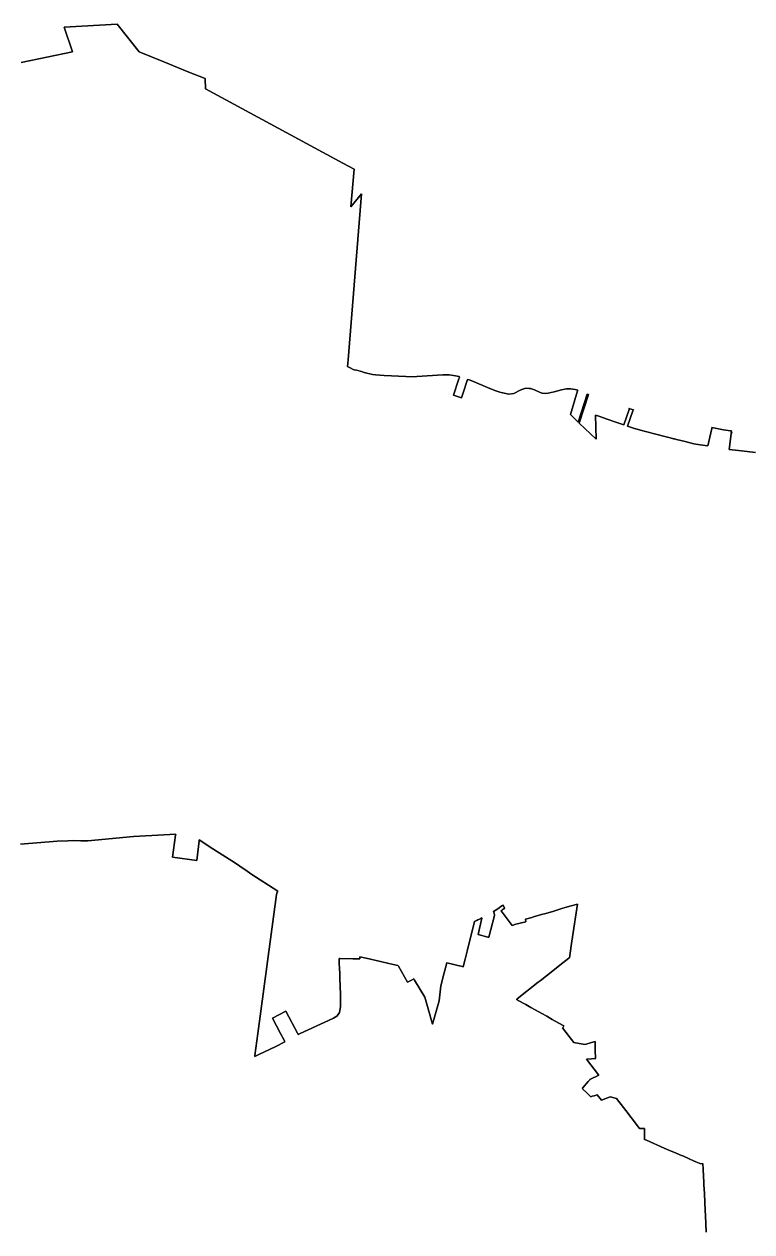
# Model space of a CAD drawing. Header units: inches. Extents: x 1341578 to 1502124, y 557203 to 748561.
# Drawn here: x 1352759 to 1361405, y 618397 to 632738 of the extents above; entities that cross this region are included whole.
import ezdxf

# ---------------------------------------------------------------- set-up
doc = ezdxf.new("R2010")
doc.units = ezdxf.units.IN
doc.header["$MEASUREMENT"] = 0
doc.layers.add('Zipcode', color=7, linetype='Continuous')

msp = doc.modelspace()

# ---------------------------------------------------------------- linework, layer by layer
at = {"layer": 'Zipcode'}
for points in [[(1361446, 627651), (1361350, 627662), (1361246, 627675), (1361135, 627688), (1361157, 627874), (1361157, 627876), (1361157, 627877), (1361158, 627878), (1361158, 627879), (1361159, 627880), (1361160, 627881), (1361161, 627882), (1361162, 627883), (1361163, 627884), (1361164, 627884), (1361165, 627885), (1361167, 627886), (1361168, 627886), (1361170, 627886), (1361171, 627887), (1361158, 627889), (1361161, 627907), (1361151, 627908), (1361066, 627921), (1360930, 627947), (1360928, 627938), (1360883, 627729), (1360792, 627744), (1360716, 627756), (1360612, 627781), (1360509, 627806), (1360487, 627812), (1360474, 627815), (1360460, 627818), (1360418, 627828), (1360216, 627881), (1360187, 627889), (1360124, 627905), (1360027, 627931), (1360021, 627933), (1359928, 627965), (1359989, 628145), (1359989, 628147), (1359990, 628149), (1359991, 628150), (1359992, 628151), (1359993, 628153), (1359994, 628154), (1359996, 628155), (1359997, 628156), (1359998, 628156), (1359999, 628157), (1359944, 628175), (1359945, 628173), (1359945, 628171), (1359945, 628171), (1359945, 628170), (1359946, 628169), (1359946, 628168), (1359946, 628167), (1359946, 628166), (1359945, 628164), (1359945, 628163), (1359945, 628161), (1359883, 627981), (1359777, 628017), (1359684, 628048), (1359585, 628082), (1359548, 628094), (1359553, 627808), (1359354, 628000), (1359464, 628339), (1359461, 628340), (1359449, 628344), (1359341, 628013), (1359249, 628104), (1359335, 628382), (1359338, 628391), (1359304, 628400), (1359279, 628405), (1359251, 628408), (1359226, 628409), (1359203, 628407), (1359143, 628395), (1359055, 628371), (1358985, 628356), (1358957, 628353), (1358913, 628358), (1358890, 628365), (1358823, 628395), (1358776, 628410), (1358757, 628413), (1358720, 628415), (1358684, 628405), (1358652, 628392), (1358578, 628352), (1358517, 628345), (1358463, 628355), (1358410, 628369), (1358363, 628384), (1358291, 628411), (1358077, 628503), (1358046, 628514), (1358026, 628518), (1358014, 628483), (1357986, 628395), (1357962, 628324), (1357955, 628302), (1357883, 628324), (1357860, 628331), (1357920, 628516), (1357930, 628547), (1357929, 628554), (1357860, 628567), (1357810, 628573), (1357732, 628575), (1357426, 628553), (1357395, 628552), (1357294, 628553), (1357037, 628564), (1356934, 628572), (1356896, 628578), (1356799, 628602), (1356766, 628613), (1356708, 628631), (1356678, 628632), (1356669, 628638), (1356634, 628657), (1356608, 628668), (1356605, 628670), (1356600, 628672), (1356607, 628751), (1356768, 630725), (1356642, 630567), (1356680, 631017), (1356547, 631089), (1354914, 631971), (1354911, 632091), (1354715, 632166), (1354418, 632289), (1354125, 632411), (1353866, 632738), (1353236, 632702), (1353332, 632408), (1352723, 632282)], [(1352723, 632282), (1353332, 632408), (1353236, 632702), (1353866, 632738), (1354125, 632411), (1354418, 632289), (1354715, 632166), (1354911, 632091), (1354914, 631971), (1356547, 631089), (1356680, 631017), (1356642, 630567), (1356768, 630725), (1356607, 628751), (1356600, 628672), (1356605, 628670), (1356608, 628668), (1356634, 628657), (1356669, 628638), (1356678, 628632), (1356708, 628631), (1356766, 628613), (1356799, 628602), (1356896, 628578), (1356934, 628572), (1357037, 628564), (1357294, 628553), (1357395, 628552), (1357426, 628553), (1357732, 628575), (1357810, 628573), (1357860, 628567), (1357929, 628554), (1357930, 628547), (1357920, 628516), (1357860, 628331), (1357883, 628324), (1357955, 628302), (1357962, 628324), (1357986, 628395), (1358014, 628483), (1358026, 628518), (1358046, 628514), (1358077, 628503), (1358291, 628411), (1358363, 628384), (1358410, 628369), (1358463, 628355), (1358517, 628345), (1358578, 628352), (1358652, 628392), (1358684, 628405), (1358720, 628415), (1358757, 628413), (1358776, 628410), (1358823, 628395), (1358890, 628365), (1358913, 628358), (1358957, 628353), (1358985, 628356), (1359055, 628371), (1359143, 628395), (1359203, 628407), (1359226, 628409), (1359251, 628408), (1359279, 628405), (1359304, 628400), (1359338, 628391), (1359335, 628382), (1359249, 628104), (1359341, 628013), (1359449, 628344), (1359461, 628340), (1359464, 628339), (1359354, 628000), (1359553, 627808), (1359548, 628094), (1359585, 628082), (1359684, 628048), (1359777, 628017), (1359883, 627981), (1359945, 628161), (1359945, 628163), (1359945, 628164), (1359946, 628166), (1359946, 628167), (1359946, 628168), (1359946, 628169), (1359945, 628170), (1359945, 628171), (1359945, 628171), (1359945, 628173), (1359944, 628175), (1359999, 628157), (1359998, 628156), (1359997, 628156), (1359996, 628155), (1359994, 628154), (1359993, 628153), (1359992, 628151), (1359991, 628150), (1359990, 628149), (1359989, 628147), (1359989, 628145), (1359928, 627965), (1360021, 627933), (1360027, 627931), (1360124, 627905), (1360187, 627889), (1360216, 627881), (1360418, 627828), (1360460, 627818), (1360474, 627815), (1360487, 627812), (1360509, 627806), (1360612, 627781), (1360716, 627756), (1360792, 627744), (1360883, 627729), (1360928, 627938), (1360930, 627947), (1361066, 627921), (1361151, 627908), (1361161, 627907), (1361158, 627889), (1361171, 627887), (1361170, 627886), (1361168, 627886), (1361167, 627886), (1361165, 627885), (1361164, 627884), (1361163, 627884), (1361162, 627883), (1361161, 627882), (1361160, 627881), (1361159, 627880), (1361158, 627879), (1361158, 627878), (1361157, 627877), (1361157, 627876), (1361157, 627874), (1361135, 627688), (1361246, 627675), (1361350, 627662), (1361446, 627651)], [(1360863, 618395), (1360858, 618500), (1360845, 618740), (1360845, 618758), (1360836, 618919), (1360835, 618939), (1360833, 618984), (1360825, 619136), (1360822, 619207), (1360799, 619203), (1360740, 619229), (1360713, 619241), (1360661, 619264), (1360584, 619298), (1360568, 619305), (1360507, 619332), (1360418, 619368), (1360364, 619392), (1360151, 619484), (1360129, 619494), (1360130, 619624), (1360128, 619624), (1360070, 619623), (1360068, 619625), (1360045, 619656), (1359906, 619837), (1359851, 619909), (1359797, 619980), (1359720, 620001), (1359620, 619959), (1359566, 620023), (1359533, 620014), (1359509, 620007), (1359490, 620001), (1359451, 620038), (1359387, 620098), (1359393, 620105), (1359461, 620183), (1359478, 620202), (1359480, 620205), (1359480, 620205), (1359585, 620257), (1359583, 620260), (1359441, 620446), (1359446, 620446), (1359549, 620456), (1359548, 620460), (1359544, 620553), (1359543, 620613), (1359543, 620615), (1359543, 620657), (1359542, 620657), (1359499, 620644), (1359426, 620623), (1359353, 620634), (1359289, 620644), (1359233, 620718), (1359156, 620818), (1359158, 620820), (1359172, 620843), (1359170, 620844), (1359154, 620853), (1359034, 620920), (1358967, 620957), (1358910, 620989), (1358875, 621009), (1358780, 621062), (1358719, 621097), (1358697, 621109), (1358645, 621138), (1358609, 621158), (1358615, 621163), (1358866, 621361), (1358888, 621378), (1359042, 621498), (1359125, 621563), (1359230, 621645), (1359235, 621648), (1359237, 621650), (1359271, 621876), (1359273, 621889), (1359275, 621902), (1359335, 622289), (1359243, 622263), (1359147, 622235), (1359051, 622207), (1358955, 622179), (1358907, 622165), (1358811, 622137), (1358789, 622130), (1358715, 622109), (1358720, 622079), (1358602, 622049), (1358558, 622036), (1358427, 622210), (1358428, 622211), (1358430, 622213), (1358431, 622214), (1358433, 622215), (1358434, 622216), (1358436, 622218), (1358438, 622219), (1358439, 622220), (1358441, 622221), (1358442, 622222), (1358444, 622223), (1358445, 622225), (1358447, 622226), (1358448, 622227), (1358450, 622228), (1358452, 622229), (1358453, 622230), (1358455, 622231), (1358456, 622232), (1358458, 622233), (1358460, 622234), (1358461, 622235), (1358463, 622237), (1358465, 622238), (1358466, 622239), (1358451, 622275), (1358443, 622271), (1358423, 622260), (1358402, 622244), (1358375, 622223), (1358334, 622201), (1358341, 622190), (1358344, 622185), (1358348, 622155), (1358302, 621988), (1358279, 621895), (1358269, 621897), (1358153, 621926), (1358197, 622123), (1358198, 622125), (1358183, 622118), (1358167, 622110), (1358151, 622102), (1358137, 622094), (1358135, 622093), (1358109, 622081), (1358108, 622080), (1358097, 622034), (1358022, 621730), (1357998, 621634), (1357976, 621544), (1357961, 621548), (1357961, 621548), (1357881, 621567), (1357850, 621575), (1357782, 621592), (1357750, 621471), (1357710, 621318), (1357691, 621139), (1357611, 620865), (1357559, 621046), (1357520, 621184), (1357397, 621387), (1357387, 621403), (1357360, 621387), (1357313, 621361), (1357205, 621550), (1357200, 621559), (1357093, 621583), (1356994, 621607), (1356821, 621647), (1356749, 621664), (1356747, 621639), (1356665, 621640), (1356510, 621643), (1356500, 621643), (1356500, 621641), (1356501, 621585), (1356507, 621528), (1356510, 621461), (1356511, 621375), (1356512, 621347), (1356518, 621184), (1356516, 621068), (1356510, 621024), (1356505, 621001), (1356491, 620978), (1356473, 620960), (1356433, 620935), (1356374, 620906), (1356039, 620751), (1356016, 620739), (1356010, 620749), (1356009, 620751), (1356007, 620756), (1355870, 621017), (1355711, 620934), (1355806, 620751), (1355847, 620673), (1355853, 620661), (1355857, 620653), (1355751, 620599), (1355541, 620499), (1355500, 620481), (1355501, 620492), (1355536, 620751), (1355759, 622401), (1355764, 622432), (1355772, 622441), (1355453, 622649), (1355392, 622692), (1355375, 622704), (1355271, 622774), (1355000, 622947), (1354838, 623053), (1354837, 623042), (1354809, 622807), (1354520, 622845), (1354559, 623107), (1354559, 623107), (1354560, 623118), (1354418, 623111), (1354057, 623092), (1353517, 623041), (1353433, 623039), (1353347, 623043), (1353277, 623042), (1353151, 623035), (1352714, 623000)], [(1352714, 623000), (1353151, 623035), (1353277, 623042), (1353347, 623043), (1353433, 623039), (1353517, 623041), (1354057, 623092), (1354418, 623111), (1354560, 623118), (1354559, 623107), (1354559, 623107), (1354520, 622845), (1354809, 622807), (1354837, 623042), (1354838, 623053), (1355000, 622947), (1355271, 622774), (1355375, 622704), (1355392, 622692), (1355453, 622649), (1355772, 622441), (1355764, 622432), (1355759, 622401), (1355536, 620751), (1355501, 620492), (1355500, 620481), (1355541, 620499), (1355751, 620599), (1355857, 620653), (1355853, 620661), (1355847, 620673), (1355806, 620751), (1355711, 620934), (1355870, 621017), (1356007, 620756), (1356009, 620751), (1356010, 620749), (1356016, 620739), (1356039, 620751), (1356374, 620906), (1356433, 620935), (1356473, 620960), (1356491, 620978), (1356505, 621001), (1356510, 621024), (1356516, 621068), (1356518, 621184), (1356512, 621347), (1356511, 621375), (1356510, 621461), (1356507, 621528), (1356501, 621585), (1356500, 621641), (1356500, 621643), (1356510, 621643), (1356665, 621640), (1356747, 621639), (1356749, 621664), (1356821, 621647), (1356994, 621607), (1357093, 621583), (1357200, 621559), (1357205, 621550), (1357313, 621361), (1357360, 621387), (1357387, 621403), (1357397, 621387), (1357520, 621184), (1357559, 621046), (1357611, 620865), (1357691, 621139), (1357710, 621318), (1357750, 621471), (1357782, 621592), (1357850, 621575), (1357881, 621567), (1357961, 621548), (1357961, 621548), (1357976, 621544), (1357998, 621634), (1358022, 621730), (1358097, 622034), (1358108, 622080), (1358109, 622081), (1358135, 622093), (1358137, 622094), (1358151, 622102), (1358167, 622110), (1358183, 622118), (1358198, 622125), (1358197, 622123), (1358153, 621926), (1358269, 621897), (1358279, 621895), (1358302, 621988), (1358348, 622155), (1358344, 622185), (1358341, 622190), (1358334, 622201), (1358375, 622223), (1358402, 622244), (1358423, 622260), (1358443, 622271), (1358451, 622275), (1358466, 622239), (1358465, 622238), (1358463, 622237), (1358461, 622235), (1358460, 622234), (1358458, 622233), (1358456, 622232), (1358455, 622231), (1358453, 622230), (1358452, 622229), (1358450, 622228), (1358448, 622227), (1358447, 622226), (1358445, 622225), (1358444, 622223), (1358442, 622222), (1358441, 622221), (1358439, 622220), (1358438, 622219), (1358436, 622218), (1358434, 622216), (1358433, 622215), (1358431, 622214), (1358430, 622213), (1358428, 622211), (1358427, 622210), (1358558, 622036), (1358602, 622049), (1358720, 622079), (1358715, 622109), (1358789, 622130), (1358811, 622137), (1358907, 622165), (1358955, 622179), (1359051, 622207), (1359147, 622235), (1359243, 622263), (1359335, 622289), (1359275, 621902), (1359273, 621889), (1359271, 621876), (1359237, 621650), (1359235, 621648), (1359230, 621645), (1359125, 621563), (1359042, 621498), (1358888, 621378), (1358866, 621361), (1358615, 621163), (1358609, 621158), (1358645, 621138), (1358697, 621109), (1358719, 621097), (1358780, 621062), (1358875, 621009), (1358910, 620989), (1358967, 620957), (1359034, 620920), (1359154, 620853), (1359170, 620844), (1359172, 620843), (1359158, 620820), (1359156, 620818), (1359233, 620718), (1359289, 620644), (1359353, 620634), (1359426, 620623), (1359499, 620644), (1359542, 620657), (1359543, 620657), (1359543, 620615), (1359543, 620613), (1359544, 620553), (1359548, 620460), (1359549, 620456), (1359446, 620446), (1359441, 620446), (1359583, 620260), (1359585, 620257), (1359480, 620205), (1359480, 620205), (1359478, 620202), (1359461, 620183), (1359393, 620105), (1359387, 620098), (1359451, 620038), (1359490, 620001), (1359509, 620007), (1359533, 620014), (1359566, 620023), (1359620, 619959), (1359720, 620001), (1359797, 619980), (1359851, 619909), (1359906, 619837), (1360045, 619656), (1360068, 619625), (1360070, 619623), (1360128, 619624), (1360130, 619624), (1360129, 619494), (1360151, 619484), (1360364, 619392), (1360418, 619368), (1360507, 619332), (1360568, 619305), (1360584, 619298), (1360661, 619264), (1360713, 619241), (1360740, 619229), (1360799, 619203), (1360822, 619207), (1360825, 619136), (1360833, 618984), (1360835, 618939), (1360836, 618919), (1360845, 618758), (1360845, 618740), (1360858, 618500), (1360863, 618395)]]:
    msp.add_lwpolyline(points, dxfattribs=at)

doc.saveas('drawing.dxf')
